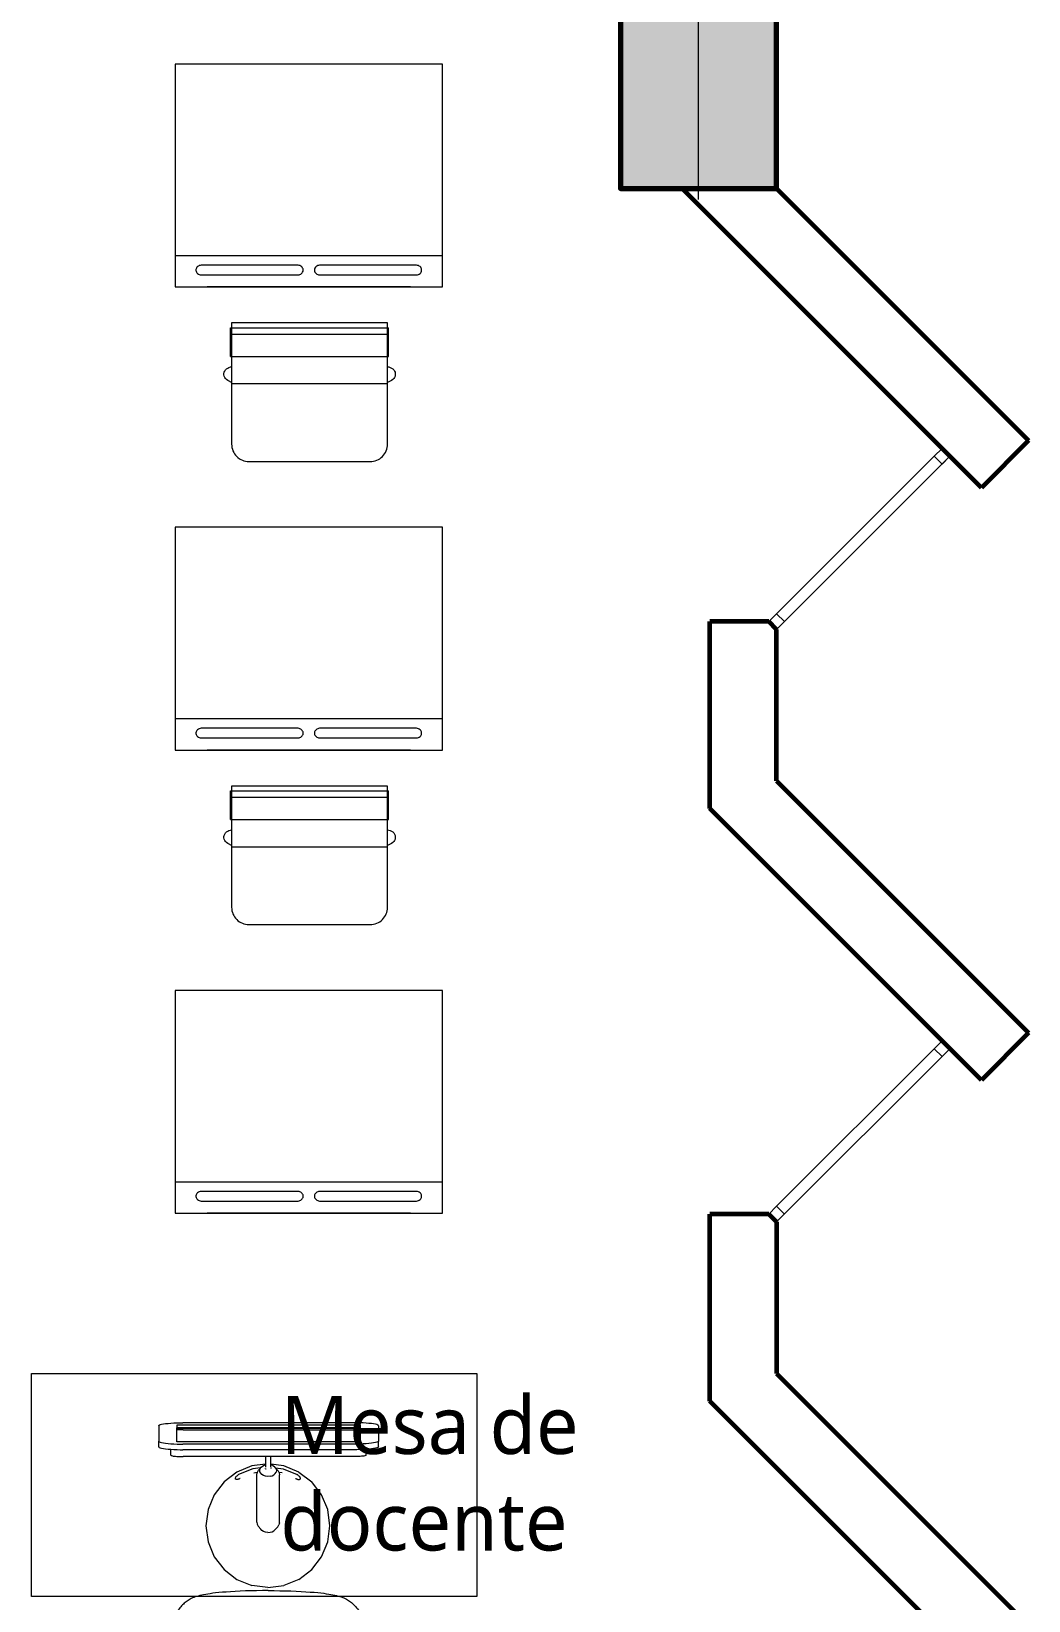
# Model space of a CAD drawing. Header units: metres. Extents: x 28 to 148, y 23 to 113.
# Drawn here: x 128.468 to 130.707, y 70.167 to 73.69 of the extents above; entities that cross this region are included whole.
import ezdxf

# ---------------------------------------------------------------- set-up
doc = ezdxf.new("R2010")
doc.units = ezdxf.units.M
for name, color, linetype, lineweight in [('COLUMNAS 50', 32, 'Continuous', 70), ('Equipamiento SR', 23, 'Continuous', 0), ('letras sr', 7, 'Continuous', 5), ('Muros el', 144, 'Continuous', 60), ('Vanos', 140, 'Continuous', 5)]:
    doc.layers.add(name, color=color, linetype=linetype, lineweight=lineweight)
doc.layers.add('Mobiliario', color=7, linetype='Continuous', lineweight=0, true_color=0x7f7f7f)
doc.styles.add('Generales', font='trebuc.ttf', dxfattribs={"height": 0.1})

# ---------------------------------------------------------------- blocks, each defined once
blk = doc.blocks.new('Columna 1.10 x0.30')
at = {"true_color": 0xc7c8ca}
h = blk.add_hatch(color=9, dxfattribs=at)
h.dxf.hatch_style = 1
h.paths.add_polyline_path([(-234.8493, 113.8066), (-235.9493, 113.8066), (-235.9493, 113.4566), (-234.8493, 113.4566)])
h.paths.add_polyline_path([(-235.3906, 113.6316, -1), (-235.408, 113.6316, -1)], flags=16)
at = {"layer": 'COLUMNAS 50', "color": 1, "linetype": 'Continuous', "lineweight": 5}
for p, q in [((-235.3993, 113.8732), (-235.3993, 113.6932)), ((-235.9743, 113.6316), (-235.4443, 113.6316)), ((-234.8243, 113.6316), (-235.3543, 113.6316)), ((-235.3993, 113.5616), (-235.3993, 113.3816))]:
    blk.add_line(p, q, dxfattribs=at)
at = {"layer": 'COLUMNAS 50', "linetype": 'Continuous'}
blk.add_lwpolyline([(-235.9493, 113.4566), (-234.8493, 113.4566), (-234.8493, 113.8066), (-235.9493, 113.8066)], close=True, dxfattribs=at)
at = {"layer": 'COLUMNAS 50', "color": 1, "linetype": 'Continuous', "lineweight": 5}
blk.add_circle((-235.3993, 113.6316), 0.00871, dxfattribs=at)
blk.add_point((-235.3993, 113.6316), dxfattribs=at)
blk = doc.blocks.new('A$C0C667B88')
at = {"layer": 'Equipamiento SR'}
for p, q in [((0.0404, 0.7453), (0.265, 0.7453)), ((0.0491, 0.7653), (0.1591, 0.7653)), ((0.135, 0.7655), (0.265, 0.7655)), ((0.16, 0.7655), (0.265, 0.7655)), ((0.265, 0.7655), (0.265, 0.7453)), ((0.0404, 0.3353), (0.265, 0.3353)), ((0.265, 0.3353), (0.265, 0.3155)), ((0.0491, 0.3153), (0.1591, 0.3153)), ((0.135, 0.3155), (0.265, 0.3155)), ((0.16, 0.3155), (0.265, 0.3155))]:
    blk.add_line(p, q, dxfattribs=at)
for points in [[(0.4, 0.5403), (0.3999, 0.5534), (0.3997, 0.5663), (0.3994, 0.579), (0.399, 0.5913), (0.3985, 0.6032), (0.398, 0.6144), (0.3974, 0.6249), (0.3967, 0.6346), (0.396, 0.6433), (0.3953, 0.6512), (0.3946, 0.6584), (0.3938, 0.6648), (0.393, 0.6706), (0.3922, 0.6759), (0.3914, 0.6808), (0.3905, 0.6853), (0.3896, 0.6895), (0.3887, 0.6935), (0.3877, 0.6973), (0.3867, 0.7008), (0.3857, 0.7041), (0.3845, 0.7073), (0.3834, 0.7102), (0.3821, 0.713), (0.3808, 0.7156), (0.3794, 0.718), (0.378, 0.7203), (0.3765, 0.7226), (0.3749, 0.7247), (0.3732, 0.7268), (0.3715, 0.7288), (0.3697, 0.7307), (0.3678, 0.7327), (0.3658, 0.7346), (0.3637, 0.7366), (0.3613, 0.7385), (0.3587, 0.7405), (0.3557, 0.7426), (0.3524, 0.7447), (0.3486, 0.7468), (0.3444, 0.749), (0.3392, 0.7513), (0.3326, 0.7536), (0.3244, 0.7559), (0.3139, 0.7583), (0.3008, 0.7607), (0.2846, 0.7631), (0.265, 0.7655)], [(0.4, 0.5403), (0.3999, 0.5272), (0.3997, 0.5142), (0.3994, 0.5015), (0.399, 0.4892), (0.3985, 0.4774), (0.398, 0.4661), (0.3974, 0.4556), (0.3967, 0.446), (0.396, 0.4372), (0.3953, 0.4293), (0.3946, 0.4222), (0.3938, 0.4158), (0.393, 0.4099), (0.3922, 0.4046), (0.3914, 0.3998), (0.3905, 0.3952), (0.3896, 0.391), (0.3887, 0.387), (0.3877, 0.3832), (0.3867, 0.3797), (0.3857, 0.3764), (0.3845, 0.3733), (0.3834, 0.3703), (0.3821, 0.3676), (0.3808, 0.365), (0.3794, 0.3625), (0.378, 0.3602), (0.3765, 0.358), (0.3749, 0.3558), (0.3732, 0.3538), (0.3715, 0.3518), (0.3697, 0.3498), (0.3678, 0.3478), (0.3658, 0.3459), (0.3637, 0.344), (0.3613, 0.342), (0.3587, 0.34), (0.3557, 0.338), (0.3524, 0.3359), (0.3486, 0.3337), (0.3444, 0.3315), (0.3392, 0.3293), (0.3326, 0.327), (0.3244, 0.3247), (0.3139, 0.3223), (0.3008, 0.32), (0.2846, 0.3177), (0.265, 0.3155)]]:
    blk.add_lwpolyline(points, dxfattribs=at)
for centre, start, end in [((0.5402, 0.5403), 155.3885, 204.6115), ((0.5802, 0.5403), 157.7008, 202.2992)]:
    blk.add_arc(centre, 0.5403, start, end, dxfattribs=at)
blk = doc.blocks.new('A$C3689293D')
at = {"layer": 'Equipamiento SR'}
for p, q in [((0.95, 0.7), (0.05, 0.7)), ((0.2211, 0.5829), (0.2212, 0.5836)), ((0.2211, 0.5829), (0.2211, 0.5485)), ((0.2212, 0.5836), (0.2224, 0.5845)), ((0.2224, 0.5845), (0.2246, 0.5854)), ((0.2246, 0.5854), (0.2278, 0.5862)), ((0.2278, 0.5862), (0.2318, 0.587)), ((0.2318, 0.587), (0.2367, 0.5877)), ((0.2367, 0.5877), (0.2423, 0.5883)), ((0.2423, 0.5883), (0.2485, 0.5888)), ((0.2485, 0.5888), (0.2553, 0.5892)), ((0.2553, 0.5892), (0.2624, 0.5895)), ((0.2622, 0.5845), (0.6732, 0.5845)), ((0.2622, 0.5845), (0.2622, 0.5783)), ((0.2622, 0.5783), (0.6732, 0.5783)), ((0.2622, 0.5783), (0.2622, 0.5769)), ((0.2622, 0.5769), (0.2624, 0.577)), ((0.2622, 0.5769), (0.2622, 0.5733)), ((0.2652, 0.5735), (0.2622, 0.5733)), ((0.2622, 0.5733), (0.2622, 0.5468)), ((0.2624, 0.5895), (0.2697, 0.5897)), ((0.2624, 0.577), (0.2697, 0.5771)), ((0.2687, 0.5736), (0.2652, 0.5735)), ((0.2723, 0.5737), (0.2687, 0.5736)), ((0.2697, 0.5897), (0.2756, 0.5897)), ((0.2697, 0.5771), (0.2756, 0.5771)), ((0.2759, 0.5737), (0.2723, 0.5737)), ((0.2756, 0.5897), (0.6598, 0.5897)), ((0.2756, 0.5771), (0.6598, 0.5771)), ((0.6595, 0.5737), (0.2759, 0.5737)), ((0.6595, 0.5737), (0.6631, 0.5737)), ((0.6657, 0.5897), (0.6598, 0.5897)), ((0.6657, 0.5771), (0.6598, 0.5771)), ((0.6631, 0.5737), (0.6667, 0.5736)), ((0.673, 0.5895), (0.6657, 0.5897)), ((0.673, 0.577), (0.6657, 0.5771)), ((0.6667, 0.5736), (0.6702, 0.5735)), ((0.6702, 0.5735), (0.6732, 0.5733)), ((0.6801, 0.5892), (0.673, 0.5895)), ((0.6732, 0.5769), (0.673, 0.577)), ((0.6732, 0.5845), (0.6732, 0.5783)), ((0.6732, 0.5769), (0.6732, 0.5783)), ((0.6732, 0.5733), (0.6732, 0.5769)), ((0.6732, 0.5468), (0.6732, 0.5733)), ((0.6868, 0.5888), (0.6801, 0.5892)), ((0.6931, 0.5883), (0.6868, 0.5888)), ((0.6987, 0.5877), (0.6931, 0.5883)), ((0.7036, 0.587), (0.6987, 0.5877)), ((0.7076, 0.5862), (0.7036, 0.587)), ((0.7108, 0.5854), (0.7076, 0.5862)), ((0.713, 0.5845), (0.7108, 0.5854)), ((0.7142, 0.5836), (0.713, 0.5845)), ((0.7143, 0.5829), (0.7142, 0.5836)), ((0.7143, 0.5829), (0.7143, 0.5485)), ((0.2211, 0.5359), (0.2211, 0.5485)), ((0.2211, 0.5485), (0.2212, 0.5478)), ((0.2211, 0.5359), (0.2212, 0.5352)), ((0.2212, 0.5478), (0.2224, 0.5469)), ((0.2212, 0.5352), (0.2224, 0.5343)), ((0.2224, 0.5469), (0.2246, 0.546)), ((0.2224, 0.5343), (0.2246, 0.5334)), ((0.2246, 0.546), (0.2278, 0.5451)), ((0.2246, 0.5334), (0.2278, 0.5326)), ((0.2278, 0.5451), (0.2318, 0.5443)), ((0.2278, 0.5326), (0.2318, 0.5318)), ((0.2318, 0.5443), (0.2367, 0.5436)), ((0.2318, 0.5318), (0.2367, 0.5311)), ((0.2367, 0.5436), (0.2423, 0.543)), ((0.2367, 0.5311), (0.2423, 0.5305)), ((0.2423, 0.543), (0.2485, 0.5425)), ((0.2423, 0.5305), (0.2485, 0.53)), ((0.2485, 0.5425), (0.2553, 0.5421)), ((0.2485, 0.53), (0.2553, 0.5296)), ((0.2485, 0.5171), (0.2485, 0.53)), ((0.2485, 0.53), (0.2485, 0.53)), ((0.2553, 0.5421), (0.2624, 0.5419)), ((0.2553, 0.5296), (0.2624, 0.5293)), ((0.2622, 0.5468), (0.6732, 0.5468)), ((0.2624, 0.5419), (0.2697, 0.5417)), ((0.2624, 0.5293), (0.2697, 0.5291)), ((0.2697, 0.5417), (0.2756, 0.5417)), ((0.2697, 0.5291), (0.2756, 0.5291)), ((0.2756, 0.5417), (0.6598, 0.5417)), ((0.2756, 0.5291), (0.6598, 0.5291)), ((0.6657, 0.5417), (0.6598, 0.5417)), ((0.6657, 0.5291), (0.6598, 0.5291)), ((0.673, 0.5419), (0.6657, 0.5417)), ((0.673, 0.5293), (0.6657, 0.5291)), ((0.6801, 0.5421), (0.673, 0.5419)), ((0.6801, 0.5296), (0.673, 0.5293)), ((0.6868, 0.5425), (0.6801, 0.5421)), ((0.6868, 0.53), (0.6801, 0.5296)), ((0.6931, 0.543), (0.6868, 0.5425)), ((0.6869, 0.53), (0.6868, 0.53)), ((0.6931, 0.5305), (0.6869, 0.53)), ((0.6869, 0.5171), (0.6869, 0.53)), ((0.6987, 0.5436), (0.6931, 0.543)), ((0.6987, 0.5311), (0.6931, 0.5305)), ((0.7036, 0.5443), (0.6987, 0.5436)), ((0.7036, 0.5318), (0.6987, 0.5311)), ((0.7076, 0.5451), (0.7036, 0.5443)), ((0.7076, 0.5326), (0.7036, 0.5318)), ((0.7108, 0.546), (0.7076, 0.5451)), ((0.7108, 0.5334), (0.7076, 0.5326)), ((0.713, 0.5469), (0.7108, 0.546)), ((0.713, 0.5343), (0.7108, 0.5334)), ((0.7142, 0.5478), (0.713, 0.5469)), ((0.7142, 0.5352), (0.713, 0.5343)), ((0.7143, 0.5485), (0.7142, 0.5478)), ((0.7143, 0.5359), (0.7142, 0.5352)), ((0.7143, 0.5359), (0.7143, 0.5485)), ((0.2485, 0.5171), (0.2486, 0.5167)), ((0.2486, 0.5167), (0.2491, 0.5162)), ((0.2491, 0.5162), (0.2502, 0.5158)), ((0.2502, 0.5158), (0.2518, 0.5154)), ((0.2518, 0.5154), (0.2537, 0.515)), ((0.2537, 0.515), (0.2561, 0.5147)), ((0.2561, 0.5147), (0.2589, 0.5144)), ((0.2589, 0.5144), (0.2619, 0.5141)), ((0.2619, 0.5141), (0.2652, 0.5139)), ((0.2652, 0.5139), (0.2687, 0.5138)), ((0.2687, 0.5138), (0.2723, 0.5137)), ((0.2723, 0.5137), (0.2759, 0.5137)), ((0.2759, 0.5137), (0.4622, 0.5137)), ((0.4332, 0.4929), (0.4622, 0.4967)), ((0.4584, 0.494), (0.4546, 0.4917)), ((0.4584, 0.494), (0.4622, 0.4952)), ((0.4622, 0.4967), (0.4622, 0.5137)), ((0.4622, 0.5137), (0.4748, 0.5137)), ((0.4622, 0.4952), (0.4622, 0.4967)), ((0.4622, 0.4905), (0.4622, 0.4952)), ((0.4748, 0.5137), (0.6595, 0.5137)), ((0.4748, 0.5137), (0.4748, 0.4969)), ((0.4748, 0.4969), (0.4748, 0.4952)), ((0.4748, 0.4969), (0.5052, 0.4929)), ((0.4774, 0.4945), (0.4748, 0.4952)), ((0.4748, 0.4952), (0.4748, 0.4898)), ((0.4814, 0.4925), (0.4774, 0.4945)), ((0.6631, 0.5137), (0.6595, 0.5137)), ((0.6667, 0.5138), (0.6631, 0.5137)), ((0.6702, 0.5139), (0.6667, 0.5138)), ((0.6735, 0.5141), (0.6702, 0.5139)), ((0.6765, 0.5144), (0.6735, 0.5141)), ((0.6793, 0.5147), (0.6765, 0.5144)), ((0.6816, 0.515), (0.6793, 0.5147)), ((0.6836, 0.5154), (0.6816, 0.515)), ((0.6852, 0.5158), (0.6836, 0.5154)), ((0.6862, 0.5162), (0.6852, 0.5158)), ((0.6868, 0.5167), (0.6862, 0.5162)), ((0.6869, 0.5171), (0.6868, 0.5167)), ((0.3996, 0.479), (0.3708, 0.4569)), ((0.3962, 0.4648), (0.3963, 0.4655)), ((0.3962, 0.4641), (0.3962, 0.4648)), ((0.3965, 0.4635), (0.3962, 0.4641)), ((0.3963, 0.4655), (0.3966, 0.4663)), ((0.3968, 0.4631), (0.3965, 0.4635)), ((0.3966, 0.4663), (0.397, 0.4672)), ((0.3973, 0.4627), (0.3968, 0.4631)), ((0.397, 0.4672), (0.3976, 0.468)), ((0.398, 0.4624), (0.3973, 0.4627)), ((0.3976, 0.468), (0.3983, 0.4689)), ((0.3988, 0.4623), (0.398, 0.4624)), ((0.3983, 0.4689), (0.3991, 0.4698)), ((0.3997, 0.4622), (0.3988, 0.4623)), ((0.3991, 0.4698), (0.4001, 0.4707)), ((0.3996, 0.479), (0.4332, 0.4929)), ((0.4007, 0.4623), (0.3997, 0.4622)), ((0.4001, 0.4707), (0.4011, 0.4716)), ((0.4017, 0.4625), (0.4007, 0.4623)), ((0.4011, 0.4716), (0.4022, 0.4724)), ((0.4029, 0.4628), (0.4017, 0.4625)), ((0.402, 0.472), (0.4032, 0.4729)), ((0.4022, 0.4724), (0.4034, 0.4732)), ((0.4041, 0.4632), (0.4029, 0.4628)), ((0.435, 0.4861), (0.4034, 0.4732)), ((0.4053, 0.4638), (0.4041, 0.4632)), ((0.4065, 0.4644), (0.4053, 0.4638)), ((0.4072, 0.4648), (0.4065, 0.4644)), ((0.4512, 0.4882), (0.435, 0.4861)), ((0.4373, 0.4774), (0.4441, 0.4783)), ((0.4437, 0.4776), (0.4431, 0.4729)), ((0.4431, 0.3651), (0.4431, 0.4729)), ((0.446, 0.482), (0.4437, 0.4776)), ((0.446, 0.482), (0.4517, 0.4888)), ((0.45, 0.4856), (0.4495, 0.4821)), ((0.4495, 0.4821), (0.4504, 0.4786)), ((0.45, 0.4856), (0.4517, 0.4888)), ((0.4525, 0.4754), (0.4504, 0.4786)), ((0.4517, 0.4888), (0.4546, 0.4917)), ((0.4556, 0.4727), (0.4525, 0.4754)), ((0.4597, 0.4707), (0.4556, 0.4727)), ((0.4643, 0.4695), (0.4597, 0.4707)), ((0.4629, 0.4888), (0.4623, 0.4869)), ((0.4625, 0.4881), (0.4623, 0.4869)), ((0.4629, 0.4889), (0.4625, 0.4881)), ((0.4643, 0.4695), (0.4693, 0.4692)), ((0.4693, 0.4692), (0.4742, 0.4698)), ((0.4747, 0.4873), (0.474, 0.4851)), ((0.474, 0.4851), (0.4745, 0.4861)), ((0.4742, 0.4698), (0.4787, 0.4712)), ((0.4745, 0.4861), (0.4747, 0.4873)), ((0.4787, 0.4712), (0.4825, 0.4735)), ((0.4846, 0.4898), (0.4814, 0.4925)), ((0.4825, 0.4735), (0.4853, 0.4763)), ((0.4867, 0.4866), (0.4846, 0.4898)), ((0.4846, 0.4898), (0.49, 0.4832)), ((0.4853, 0.4763), (0.487, 0.4796)), ((0.4857, 0.4884), (0.5033, 0.4861)), ((0.4875, 0.4831), (0.4867, 0.4866)), ((0.487, 0.4796), (0.4875, 0.4831)), ((0.4928, 0.479), (0.49, 0.4832)), ((0.4939, 0.4743), (0.4928, 0.479)), ((0.501, 0.4774), (0.4929, 0.4784)), ((0.4939, 0.3666), (0.4939, 0.4743)), ((0.5033, 0.4861), (0.535, 0.4732)), ((0.5052, 0.4929), (0.5387, 0.479)), ((0.5311, 0.4648), (0.5318, 0.4644)), ((0.5318, 0.4644), (0.5331, 0.4638)), ((0.5331, 0.4638), (0.5343, 0.4632)), ((0.5343, 0.4632), (0.5355, 0.4628)), ((0.5362, 0.4724), (0.535, 0.4732)), ((0.5355, 0.4628), (0.5366, 0.4625)), ((0.5373, 0.4716), (0.5362, 0.4724)), ((0.5366, 0.4625), (0.5377, 0.4623)), ((0.5383, 0.4707), (0.5373, 0.4716)), ((0.5377, 0.4623), (0.5387, 0.4622)), ((0.5393, 0.4698), (0.5383, 0.4707)), ((0.5387, 0.479), (0.5675, 0.4569)), ((0.5387, 0.4622), (0.5396, 0.4623)), ((0.5401, 0.4689), (0.5393, 0.4698)), ((0.5396, 0.4623), (0.5404, 0.4624)), ((0.5408, 0.468), (0.5401, 0.4689)), ((0.5404, 0.4624), (0.541, 0.4627)), ((0.5414, 0.4672), (0.5408, 0.468)), ((0.541, 0.4627), (0.5415, 0.4631)), ((0.5418, 0.4663), (0.5414, 0.4672)), ((0.5415, 0.4631), (0.5419, 0.4635)), ((0.5421, 0.4655), (0.5418, 0.4663)), ((0.5419, 0.4635), (0.5421, 0.4641)), ((0.5422, 0.4648), (0.5421, 0.4655)), ((0.5421, 0.4641), (0.5422, 0.4648)), ((0.3348, 0.3946), (0.3487, 0.4281)), ((0.3487, 0.4281), (0.3708, 0.4569)), ((0.5675, 0.4569), (0.5896, 0.4281)), ((0.5896, 0.4281), (0.6035, 0.3946)), ((0.3301, 0.3586), (0.3348, 0.3946)), ((0.6035, 0.3946), (0.6083, 0.3586)), ((0.3348, 0.3226), (0.3301, 0.3586)), ((0.4431, 0.3651), (0.4443, 0.3605)), ((0.447, 0.3563), (0.4443, 0.3605)), ((0.447, 0.3563), (0.4525, 0.3497)), ((0.491, 0.3575), (0.4853, 0.3506)), ((0.4933, 0.3619), (0.491, 0.3575)), ((0.4939, 0.3666), (0.4933, 0.3619)), ((0.6083, 0.3586), (0.6035, 0.3226)), ((0.3487, 0.289), (0.3348, 0.3226)), ((0.4556, 0.347), (0.4525, 0.3497)), ((0.4597, 0.345), (0.4556, 0.347)), ((0.4643, 0.3438), (0.4597, 0.345)), ((0.4693, 0.3435), (0.4643, 0.3438)), ((0.4693, 0.3435), (0.4742, 0.344)), ((0.4742, 0.344), (0.4787, 0.3455)), ((0.4787, 0.3455), (0.4825, 0.3478)), ((0.4825, 0.3478), (0.4853, 0.3506)), ((0.6035, 0.3226), (0.5896, 0.289)), ((0.3708, 0.2602), (0.3487, 0.289)), ((0.5896, 0.289), (0.5675, 0.2602)), ((0.3996, 0.2381), (0.3708, 0.2602)), ((0.5675, 0.2602), (0.5387, 0.2381)), ((0.3996, 0.2381), (0.4332, 0.2242)), ((0.4692, 0.2195), (0.4332, 0.2242)), ((0.4692, 0.2195), (0.5052, 0.2242)), ((0.5387, 0.2381), (0.5052, 0.2242))]:
    blk.add_line(p, q, dxfattribs=at)
blk.add_lwpolyline([(1, 0.7), (0, 0.7), (0, 0.2), (1, 0.2), (1, 0.7)], dxfattribs=at)
blk = doc.blocks.new('A$C3A47622C')
at = {"layer": 'Mobiliario', "linetype": 'Continuous'}
for p, q in [((0.0251, 0.3696), (0.0111, 0.3696)), ((0.0111, 0.015), (0.0111, 0.3696)), ((0.0752, 0.3696), (0.0251, 0.3696)), ((0.0251, 0.015), (0.0251, 0.3696)), ((0.0752, 0.015), (0.0752, 0.3696)), ((0.0983, 0.3673), (0.0987, 0.37)), ((0.0987, 0.37), (0.0997, 0.3732)), ((0.0997, 0.3732), (0.1012, 0.3762)), ((0.1012, 0.3762), (0.1031, 0.3788)), ((0.1031, 0.3788), (0.1053, 0.381)), ((0.1053, 0.381), (0.1079, 0.3828)), ((0.1079, 0.3828), (0.1107, 0.384)), ((0.1107, 0.384), (0.1136, 0.3846)), ((0.1136, 0.3846), (0.1165, 0.3846)), ((0.1165, 0.3846), (0.1194, 0.384)), ((0.1194, 0.384), (0.1222, 0.3828)), ((0.1222, 0.3828), (0.1248, 0.381)), ((0.1248, 0.381), (0.127, 0.3788)), ((0.127, 0.3788), (0.1289, 0.3762)), ((0.1289, 0.3762), (0.1297, 0.3747)), ((0.1297, 0.3747), (0.1333, 0.3673)), ((0.0752, 0.015), (0.0108, 0.015)), ((0.0987, 0.0146), (0.0983, 0.0173)), ((0.0997, 0.0113), (0.0987, 0.0146)), ((0.1012, 0.0084), (0.0997, 0.0113)), ((0.1031, 0.0057), (0.1012, 0.0084)), ((0.1053, 0.0035), (0.1031, 0.0057)), ((0.1079, 0.0018), (0.1053, 0.0035)), ((0.1107, 0.0006), (0.1079, 0.0018)), ((0.1136, 0), (0.1107, 0.0006)), ((0.1165, 0), (0.1136, 0)), ((0.1194, 0.0006), (0.1165, 0)), ((0.1222, 0.0018), (0.1194, 0.0006)), ((0.1248, 0.0035), (0.1222, 0.0018)), ((0.127, 0.0057), (0.1248, 0.0035)), ((0.1289, 0.0084), (0.127, 0.0057)), ((0.1297, 0.0099), (0.1289, 0.0084)), ((0.1333, 0.0173), (0.1297, 0.0099))]:
    blk.add_line(p, q, dxfattribs=at)
at = {"layer": 'Mobiliario'}
blk.add_line((0.1361, 0.0173), (0.1361, 0.3673), dxfattribs=at)
at = {"layer": 'Mobiliario', "linetype": 'Continuous'}
blk.add_lwpolyline([(0, 0.0173), (0.2722, 0.0173, 0.414214), (0.3111, 0.0562), (0.3111, 0.3284, 0.414214), (0.2722, 0.3673), (0, 0.3673), (0, 0.0173)], format="xyb", dxfattribs=at)

msp = doc.modelspace()

# ---------------------------------------------------------------- linework, layer by layer
at = {"layer": 'Mobiliario', "linetype": 'Continuous', "lineweight": 0}
for p, q in [((128.7911, 73.6161), (128.7911, 73.1161)), ((129.3911, 73.6161), (128.7911, 73.6161)), ((129.3911, 73.1161), (129.3911, 73.6161)), ((128.7911, 73.1865), (129.3911, 73.1865)), ((128.8432, 73.1629), (128.8415, 73.1617)), ((128.8451, 73.1639), (128.8432, 73.1629)), ((128.8472, 73.1645), (128.8451, 73.1639)), ((128.8494, 73.1648), (128.8472, 73.1645)), ((128.8505, 73.1648), (128.8494, 73.1648)), ((129.0658, 73.1648), (128.8505, 73.1648)), ((129.0669, 73.1648), (129.0658, 73.1648)), ((129.0691, 73.1645), (129.0669, 73.1648)), ((129.0712, 73.1639), (129.0691, 73.1645)), ((129.0731, 73.1629), (129.0712, 73.1639)), ((129.0748, 73.1617), (129.0731, 73.1629)), ((129.1092, 73.1629), (129.1075, 73.1617)), ((129.1111, 73.1639), (129.1092, 73.1629)), ((129.1132, 73.1645), (129.1111, 73.1639)), ((129.1153, 73.1648), (129.1132, 73.1645)), ((129.1164, 73.1648), (129.1153, 73.1648)), ((129.3318, 73.1648), (129.1164, 73.1648)), ((129.3329, 73.1648), (129.3318, 73.1648)), ((129.3351, 73.1645), (129.3329, 73.1648)), ((129.3371, 73.1639), (129.3351, 73.1645)), ((129.3391, 73.1629), (129.3371, 73.1639)), ((129.3408, 73.1617), (129.3391, 73.1629)), ((129.3761, 73.1865), (129.3761, 73.1861)), ((128.8382, 73.1568), (128.8378, 73.155)), ((128.8378, 73.155), (128.8378, 73.1531)), ((128.8378, 73.1531), (128.8382, 73.1512)), ((128.8389, 73.1586), (128.8382, 73.1568)), ((128.8382, 73.1512), (128.8389, 73.1494)), ((128.84, 73.1602), (128.8389, 73.1586)), ((128.8389, 73.1494), (128.84, 73.1478)), ((128.8415, 73.1617), (128.84, 73.1602)), ((128.84, 73.1478), (128.8415, 73.1463)), ((128.8415, 73.1463), (128.8432, 73.1451)), ((128.8432, 73.1451), (128.8451, 73.1441)), ((128.8451, 73.1441), (128.8472, 73.1435)), ((128.8472, 73.1435), (128.8494, 73.1432)), ((128.8494, 73.1432), (128.8505, 73.1432)), ((128.8505, 73.1432), (129.0658, 73.1432)), ((129.0658, 73.1432), (129.0669, 73.1432)), ((129.0669, 73.1432), (129.0691, 73.1435)), ((129.0691, 73.1435), (129.0712, 73.1441)), ((129.0712, 73.1441), (129.0731, 73.1451)), ((129.0731, 73.1451), (129.0748, 73.1463)), ((129.0762, 73.1602), (129.0748, 73.1617)), ((129.0748, 73.1463), (129.0762, 73.1478)), ((129.0773, 73.1586), (129.0762, 73.1602)), ((129.0762, 73.1478), (129.0773, 73.1494)), ((129.0781, 73.1568), (129.0773, 73.1586)), ((129.0773, 73.1494), (129.0781, 73.1512)), ((129.0784, 73.155), (129.0781, 73.1568)), ((129.0781, 73.1512), (129.0784, 73.1531)), ((129.0784, 73.1531), (129.0784, 73.155)), ((129.1042, 73.1568), (129.1038, 73.155)), ((129.1038, 73.155), (129.1038, 73.1531)), ((129.1038, 73.1531), (129.1042, 73.1512)), ((129.1049, 73.1586), (129.1042, 73.1568)), ((129.1042, 73.1512), (129.1049, 73.1494)), ((129.106, 73.1602), (129.1049, 73.1586)), ((129.1049, 73.1494), (129.106, 73.1478)), ((129.1075, 73.1617), (129.106, 73.1602)), ((129.106, 73.1478), (129.1075, 73.1463)), ((129.1075, 73.1463), (129.1092, 73.1451)), ((129.1092, 73.1451), (129.1111, 73.1441)), ((129.1111, 73.1441), (129.1132, 73.1435)), ((129.1132, 73.1435), (129.1153, 73.1432)), ((129.1153, 73.1432), (129.1164, 73.1432)), ((129.1164, 73.1432), (129.3318, 73.1432)), ((129.3318, 73.1432), (129.3329, 73.1432)), ((129.3329, 73.1432), (129.3351, 73.1435)), ((129.3351, 73.1435), (129.3371, 73.1441)), ((129.3371, 73.1441), (129.3391, 73.1451)), ((129.3391, 73.1451), (129.3408, 73.1463)), ((129.3422, 73.1602), (129.3408, 73.1617)), ((129.3408, 73.1463), (129.3422, 73.1478)), ((129.3433, 73.1586), (129.3422, 73.1602)), ((129.3422, 73.1478), (129.3433, 73.1494)), ((129.344, 73.1568), (129.3433, 73.1586)), ((129.3433, 73.1494), (129.344, 73.1512)), ((129.3444, 73.155), (129.344, 73.1568)), ((129.344, 73.1512), (129.3444, 73.1531)), ((129.3444, 73.1531), (129.3444, 73.155)), ((128.7911, 73.1161), (129.3911, 73.1161)), ((129.3191, 73.1161), (128.8631, 73.1161)), ((128.7911, 72.5766), (128.7911, 72.0766)), ((129.3911, 72.5766), (128.7911, 72.5766)), ((129.3911, 72.0766), (129.3911, 72.5766)), ((128.7911, 72.1471), (129.3911, 72.1471)), ((129.3761, 72.1471), (129.3761, 72.1467)), ((128.8382, 72.1174), (128.8378, 72.1155)), ((128.8378, 72.1155), (128.8378, 72.1136)), ((128.8378, 72.1136), (128.8382, 72.1118)), ((128.8389, 72.1192), (128.8382, 72.1174)), ((128.8382, 72.1118), (128.8389, 72.11)), ((128.84, 72.1208), (128.8389, 72.1192)), ((128.8389, 72.11), (128.84, 72.1083)), ((128.8415, 72.1223), (128.84, 72.1208)), ((128.84, 72.1083), (128.8415, 72.1069)), ((128.8432, 72.1235), (128.8415, 72.1223)), ((128.8415, 72.1069), (128.8432, 72.1057)), ((128.8451, 72.1244), (128.8432, 72.1235)), ((128.8432, 72.1057), (128.8451, 72.1047)), ((128.8472, 72.1251), (128.8451, 72.1244)), ((128.8494, 72.1254), (128.8472, 72.1251)), ((128.8505, 72.1254), (128.8494, 72.1254)), ((129.0658, 72.1254), (128.8505, 72.1254)), ((129.0669, 72.1254), (129.0658, 72.1254)), ((129.0691, 72.1251), (129.0669, 72.1254)), ((129.0712, 72.1244), (129.0691, 72.1251)), ((129.0731, 72.1235), (129.0712, 72.1244)), ((129.0712, 72.1047), (129.0731, 72.1057)), ((129.0748, 72.1223), (129.0731, 72.1235)), ((129.0731, 72.1057), (129.0748, 72.1069)), ((129.0762, 72.1208), (129.0748, 72.1223)), ((129.0748, 72.1069), (129.0762, 72.1083)), ((129.0773, 72.1192), (129.0762, 72.1208)), ((129.0762, 72.1083), (129.0773, 72.11)), ((129.0781, 72.1174), (129.0773, 72.1192)), ((129.0773, 72.11), (129.0781, 72.1118)), ((129.0784, 72.1155), (129.0781, 72.1174)), ((129.0781, 72.1118), (129.0784, 72.1136)), ((129.0784, 72.1136), (129.0784, 72.1155)), ((129.1042, 72.1174), (129.1038, 72.1155)), ((129.1038, 72.1155), (129.1038, 72.1136)), ((129.1038, 72.1136), (129.1042, 72.1118)), ((129.1049, 72.1192), (129.1042, 72.1174)), ((129.1042, 72.1118), (129.1049, 72.11)), ((129.106, 72.1208), (129.1049, 72.1192)), ((129.1049, 72.11), (129.106, 72.1083)), ((129.1075, 72.1223), (129.106, 72.1208)), ((129.106, 72.1083), (129.1075, 72.1069)), ((129.1092, 72.1235), (129.1075, 72.1223)), ((129.1075, 72.1069), (129.1092, 72.1057)), ((129.1111, 72.1244), (129.1092, 72.1235)), ((129.1092, 72.1057), (129.1111, 72.1047)), ((129.1132, 72.1251), (129.1111, 72.1244)), ((129.1153, 72.1254), (129.1132, 72.1251)), ((129.1164, 72.1254), (129.1153, 72.1254)), ((129.3318, 72.1254), (129.1164, 72.1254)), ((129.3329, 72.1254), (129.3318, 72.1254)), ((129.3351, 72.1251), (129.3329, 72.1254)), ((129.3371, 72.1244), (129.3351, 72.1251)), ((129.3391, 72.1235), (129.3371, 72.1244)), ((129.3371, 72.1047), (129.3391, 72.1057)), ((129.3408, 72.1223), (129.3391, 72.1235)), ((129.3391, 72.1057), (129.3408, 72.1069)), ((129.3422, 72.1208), (129.3408, 72.1223)), ((129.3408, 72.1069), (129.3422, 72.1083)), ((129.3433, 72.1192), (129.3422, 72.1208)), ((129.3422, 72.1083), (129.3433, 72.11)), ((129.344, 72.1174), (129.3433, 72.1192)), ((129.3433, 72.11), (129.344, 72.1118)), ((129.3444, 72.1155), (129.344, 72.1174)), ((129.344, 72.1118), (129.3444, 72.1136)), ((129.3444, 72.1136), (129.3444, 72.1155)), ((128.7911, 72.0766), (129.3911, 72.0766)), ((128.8451, 72.1047), (128.8472, 72.1041)), ((128.8472, 72.1041), (128.8494, 72.1037)), ((128.8494, 72.1037), (128.8505, 72.1037)), ((128.8505, 72.1037), (129.0658, 72.1037)), ((129.3191, 72.0766), (128.8631, 72.0766)), ((129.0658, 72.1037), (129.0669, 72.1037)), ((129.0669, 72.1037), (129.0691, 72.1041)), ((129.0691, 72.1041), (129.0712, 72.1047)), ((129.1111, 72.1047), (129.1132, 72.1041)), ((129.1132, 72.1041), (129.1153, 72.1037)), ((129.1153, 72.1037), (129.1164, 72.1037)), ((129.1164, 72.1037), (129.3318, 72.1037)), ((129.3318, 72.1037), (129.3329, 72.1037)), ((129.3329, 72.1037), (129.3351, 72.1041)), ((129.3351, 72.1041), (129.3371, 72.1047)), ((128.7911, 71.5372), (128.7911, 71.0372)), ((129.3911, 71.5372), (128.7911, 71.5372)), ((129.3911, 71.0372), (129.3911, 71.5372)), ((128.7911, 71.1077), (129.3911, 71.1077)), ((128.8432, 71.0841), (128.8415, 71.0829)), ((128.8451, 71.085), (128.8432, 71.0841)), ((128.8472, 71.0857), (128.8451, 71.085)), ((128.8494, 71.086), (128.8472, 71.0857)), ((128.8505, 71.086), (128.8494, 71.086)), ((129.0658, 71.086), (128.8505, 71.086)), ((129.0669, 71.086), (129.0658, 71.086)), ((129.0691, 71.0857), (129.0669, 71.086)), ((129.0712, 71.085), (129.0691, 71.0857)), ((129.0731, 71.0841), (129.0712, 71.085)), ((129.0748, 71.0829), (129.0731, 71.0841)), ((129.1092, 71.0841), (129.1075, 71.0829)), ((129.1111, 71.085), (129.1092, 71.0841)), ((129.1132, 71.0857), (129.1111, 71.085)), ((129.1153, 71.086), (129.1132, 71.0857)), ((129.1164, 71.086), (129.1153, 71.086)), ((129.3318, 71.086), (129.1164, 71.086)), ((129.3329, 71.086), (129.3318, 71.086)), ((129.3351, 71.0857), (129.3329, 71.086)), ((129.3371, 71.085), (129.3351, 71.0857)), ((129.3391, 71.0841), (129.3371, 71.085)), ((129.3408, 71.0829), (129.3391, 71.0841)), ((129.3761, 71.1077), (129.3761, 71.1073)), ((128.8382, 71.078), (128.8378, 71.0761)), ((128.8378, 71.0761), (128.8378, 71.0742)), ((128.8378, 71.0742), (128.8382, 71.0723)), ((128.8389, 71.0798), (128.8382, 71.078)), ((128.8382, 71.0723), (128.8389, 71.0706)), ((128.84, 71.0814), (128.8389, 71.0798)), ((128.8389, 71.0706), (128.84, 71.0689)), ((128.8415, 71.0829), (128.84, 71.0814)), ((128.84, 71.0689), (128.8415, 71.0675)), ((128.8415, 71.0675), (128.8432, 71.0662)), ((128.8432, 71.0662), (128.8451, 71.0653)), ((128.8451, 71.0653), (128.8472, 71.0646)), ((128.8472, 71.0646), (128.8494, 71.0643)), ((128.8494, 71.0643), (128.8505, 71.0643)), ((128.8505, 71.0643), (129.0658, 71.0643)), ((129.0658, 71.0643), (129.0669, 71.0643)), ((129.0669, 71.0643), (129.0691, 71.0646)), ((129.0691, 71.0646), (129.0712, 71.0653)), ((129.0712, 71.0653), (129.0731, 71.0662)), ((129.0731, 71.0662), (129.0748, 71.0675)), ((129.0762, 71.0814), (129.0748, 71.0829)), ((129.0748, 71.0675), (129.0762, 71.0689)), ((129.0773, 71.0798), (129.0762, 71.0814)), ((129.0762, 71.0689), (129.0773, 71.0706)), ((129.0781, 71.078), (129.0773, 71.0798)), ((129.0773, 71.0706), (129.0781, 71.0723)), ((129.0784, 71.0761), (129.0781, 71.078)), ((129.0781, 71.0723), (129.0784, 71.0742)), ((129.0784, 71.0742), (129.0784, 71.0761)), ((129.1042, 71.078), (129.1038, 71.0761)), ((129.1038, 71.0761), (129.1038, 71.0742)), ((129.1038, 71.0742), (129.1042, 71.0723)), ((129.1049, 71.0798), (129.1042, 71.078)), ((129.1042, 71.0723), (129.1049, 71.0706)), ((129.106, 71.0814), (129.1049, 71.0798)), ((129.1049, 71.0706), (129.106, 71.0689)), ((129.1075, 71.0829), (129.106, 71.0814)), ((129.106, 71.0689), (129.1075, 71.0675)), ((129.1075, 71.0675), (129.1092, 71.0662)), ((129.1092, 71.0662), (129.1111, 71.0653)), ((129.1111, 71.0653), (129.1132, 71.0646)), ((129.1132, 71.0646), (129.1153, 71.0643)), ((129.1153, 71.0643), (129.1164, 71.0643)), ((129.1164, 71.0643), (129.3318, 71.0643)), ((129.3318, 71.0643), (129.3329, 71.0643)), ((129.3329, 71.0643), (129.3351, 71.0646)), ((129.3351, 71.0646), (129.3371, 71.0653)), ((129.3371, 71.0653), (129.3391, 71.0662)), ((129.3391, 71.0662), (129.3408, 71.0675)), ((129.3422, 71.0814), (129.3408, 71.0829)), ((129.3408, 71.0675), (129.3422, 71.0689)), ((129.3433, 71.0798), (129.3422, 71.0814)), ((129.3422, 71.0689), (129.3433, 71.0706)), ((129.344, 71.078), (129.3433, 71.0798)), ((129.3433, 71.0706), (129.344, 71.0723)), ((129.3444, 71.0761), (129.344, 71.078)), ((129.344, 71.0723), (129.3444, 71.0742)), ((129.3444, 71.0742), (129.3444, 71.0761)), ((128.7911, 71.0372), (129.3911, 71.0372)), ((129.3191, 71.0372), (128.8631, 71.0372))]:
    msp.add_line(p, q, dxfattribs=at)
at = {"layer": 'Muros el', "ltscale": 0.05}
for p, q in [((130.1234, 72.3649), (129.9911, 72.3649)), ((130.1411, 72.3473), (130.1234, 72.3649)), ((129.9911, 70.615), (129.9911, 71.0349)), ((130.1234, 71.0349), (129.9911, 71.0349)), ((130.1411, 71.0172), (130.1234, 71.0349))]:
    msp.add_line(p, q, dxfattribs=at)
for points in [[(130.6007, 72.6655), (129.929, 73.3372)], [(130.1411, 73.3372), (130.7068, 72.7715)], [(130.7068, 72.7715), (130.6007, 72.6655)], [(129.9911, 71.9451), (129.9911, 72.3649)], [(130.1411, 72.0072), (130.1411, 72.3473)], [(130.1411, 72.0072), (130.7068, 71.4415)], [(130.6007, 71.3354), (129.9911, 71.9451)], [(130.7068, 71.4415), (130.6007, 71.3354)], [(130.1411, 71.0172), (130.1411, 70.6772)], [(130.1411, 70.6772), (130.7068, 70.1115)], [(130.6007, 70.0054), (129.9911, 70.615)]]:
    msp.add_lwpolyline(points, dxfattribs=at)
at = {"layer": 'Vanos', "color": 7, "linetype": 'Continuous'}
for p, q in [((130.4947, 72.7362), (130.5124, 72.7538)), ((130.53, 72.7362), (130.5124, 72.7538)), ((130.1411, 72.3473), (130.53, 72.7362)), ((130.1411, 72.3826), (130.4947, 72.7362)), ((130.5124, 72.7185), (130.4947, 72.7362)), ((130.53, 72.7362), (130.5124, 72.7185)), ((130.1234, 72.3649), (130.1411, 72.3826)), ((130.1411, 72.3826), (130.1588, 72.3649)), ((130.1411, 71.0172), (130.53, 71.4061)), ((130.1411, 71.0526), (130.4947, 71.4061)), ((130.4947, 71.4061), (130.5124, 71.4238)), ((130.5124, 71.3885), (130.4947, 71.4061)), ((130.53, 71.4061), (130.5124, 71.4238)), ((130.53, 71.4061), (130.5124, 71.3885)), ((130.1234, 71.0349), (130.1411, 71.0526)), ((130.1411, 71.0526), (130.1588, 71.0349))]:
    msp.add_line(p, q, dxfattribs=at)

# ---------------------------------------------------------------- block references
at = {"layer": 'COLUMNAS 50', "rotation": 90.00000079175702}
msp.add_blockref('Columna 1.10 x0.30', (243.5977, 309.2865), dxfattribs=at)
at = {"layer": 'Equipamiento SR', "rotation": 270}
for p in [(128.9006, 73.0352), (128.9006, 71.9958)]:
    msp.add_blockref('A$C3A47622C', p, dxfattribs=at)
at = {"layer": 'Equipamiento SR', "xscale": -1}
msp.add_blockref('A$C3689293D', (129.4684, 69.9769), dxfattribs=at)
at = {"layer": 'Equipamiento SR', "xscale": -1, "rotation": 270}
msp.add_blockref('A$C0C667B88', (128.4598, 69.7899), dxfattribs=at)

# ---------------------------------------------------------------- texts
at = {"layer": 'letras sr', "insert": (129.0204, 70.6265), "char_height": 0.13, "attachment_point": 1, "style": 'Generales'}
msp.add_mtext_dynamic_manual_height_columns('\\pi0.00742;Mesa de \\P\\pi0.00681;docente', width=0.650841, gutter_width=0.5, heights=[0], dxfattribs=at)

doc.saveas('drawing.dxf')
